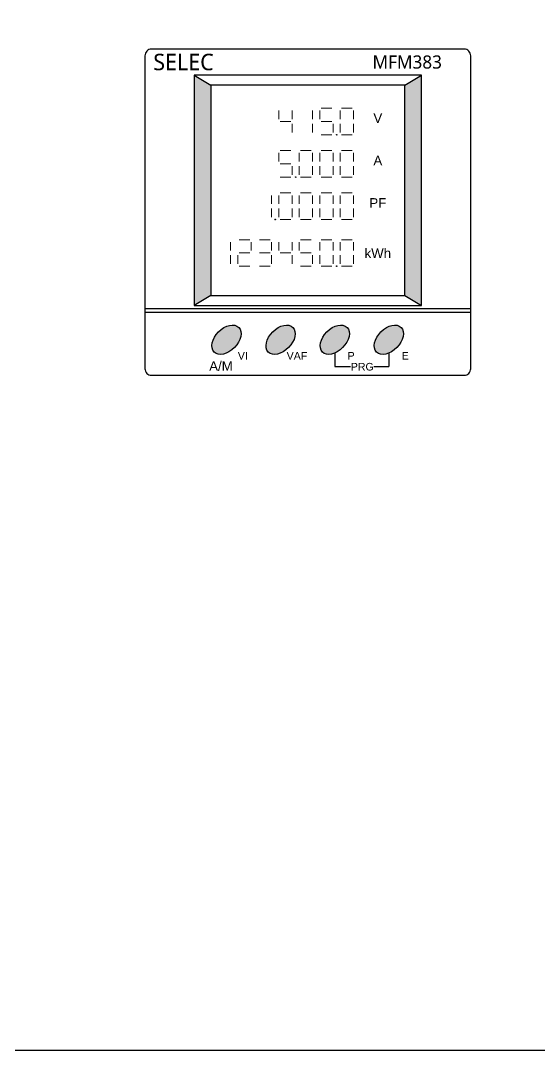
# Model space of a CAD drawing. Header units: millimetres. Extents: x 13402 to 15489, y 85802 to 88728.
# Drawn here: x 14304.2 to 14461.8, y 86934.7 to 87247.3 of the extents above; entities that cross this region are included whole.
import ezdxf
from ezdxf.enums import TextEntityAlignment as Align

# ---------------------------------------------------------------- set-up
doc = ezdxf.new("R2010")
doc.units = ezdxf.units.MM
doc.layers.add('hw_Text', color=7, linetype='Continuous', lineweight=13)
doc.styles.add('1_Segoe UI', font='segoeui.ttf')
doc.styles.add('VnArial', font='')
doc.styles.get('VnArial').set_extended_font_data('.VnArial')

# ---------------------------------------------------------------- blocks, each defined once
blk = doc.blocks.new('*U2')
at = {"ltscale": 5, "true_color": 0x22346e, "transparency": 33554559}
h = blk.add_hatch(color=159, dxfattribs=at)
h.dxf.hatch_style = 1
h.set_gradient(color2=(255, 255, 0), name='SPHERICAL')
h.paths.add_polyline_path([(-29.5, 88.08), (-34.5, 91.08), (-34.5, 21.19), (-29.5, 24.19)])
h = blk.add_hatch(color=159, dxfattribs=at)
h.dxf.hatch_style = 1
h.set_gradient(color2=(255, 255, 0), name='SPHERICAL')
h.paths.add_polyline_path([(29.5, 88.08), (34.5, 91.08), (34.5, 21.19), (29.5, 24.19)])
at = {"ltscale": 5, "transparency": 33554559}
h = blk.add_hatch(color=256, dxfattribs=at)
h.dxf.hatch_style = 1
h.set_gradient(color1=(200, 201, 45), color2=(0, 0, 0), name='INVCURVED')
edge = h.paths.add_edge_path()
edge.add_ellipse((-24.71, 10.79), major_axis=(-3.73, -3.73), ratio=0.643306, start_angle=0, end_angle=360)
h = blk.add_hatch(color=256, dxfattribs=at)
h.dxf.hatch_style = 1
h.set_gradient(color1=(200, 201, 45), color2=(0, 0, 0), name='INVCURVED')
edge = h.paths.add_edge_path()
edge.add_ellipse((-8.27, 10.79), major_axis=(-3.73, -3.73), ratio=0.643306, start_angle=0, end_angle=360)
h = blk.add_hatch(color=256, dxfattribs=at)
h.dxf.hatch_style = 1
h.set_gradient(color1=(200, 201, 45), color2=(0, 0, 0), name='INVCURVED')
edge = h.paths.add_edge_path()
edge.add_ellipse((8.18, 10.79), major_axis=(-3.73, -3.73), ratio=0.643306, start_angle=0, end_angle=360)
h = blk.add_hatch(color=256, dxfattribs=at)
h.dxf.hatch_style = 1
h.set_gradient(color1=(200, 201, 45), color2=(0, 0, 0), name='INVCURVED')
edge = h.paths.add_edge_path()
edge.add_ellipse((24.63, 10.79), major_axis=(-3.73, -3.73), ratio=0.643306, start_angle=0, end_angle=360)
at = {"color": 152, "true_color": 0x2776bb}
for p, q in [((-34.5, 91.08), (-29.5, 88.08)), ((29.5, 88.08), (34.5, 91.08)), ((-29.5, 24.19), (-34.5, 21.19)), ((29.5, 24.19), (34.5, 21.19))]:
    blk.add_line(p, q, dxfattribs=at)
at = {"color": 7, "linetype": 'Continuous', "lineweight": 13}
for p, q in [((-8.82, 80.34), (-8.82, 77.77)), ((-4.77, 80.34), (-4.77, 77.77)), ((1.46, 80.34), (1.46, 77.77)), ((3.64, 80.34), (3.64, 77.77)), ((4.05, 81.06), (7.28, 81.06)), ((9.87, 80.34), (9.87, 77.77)), ((10.28, 81.06), (13.51, 81.06)), ((13.92, 80.34), (13.92, 77.77)), ((-8.41, 77.04), (-5.18, 77.04)), ((-4.77, 73.74), (-4.77, 76.31)), ((1.46, 73.74), (1.46, 76.31)), ((4.05, 77.04), (7.28, 77.04)), ((7.69, 73.74), (7.69, 76.31)), ((9.87, 73.74), (9.87, 76.31)), ((13.92, 73.74), (13.92, 76.31)), ((4.05, 73.01), (7.28, 73.01)), ((10.28, 73.01), (13.51, 73.01)), ((-8.82, 67.48), (-8.82, 64.91)), ((-8.41, 68.21), (-5.18, 68.21)), ((-2.59, 67.48), (-2.59, 64.91)), ((-2.18, 68.21), (1.05, 68.21)), ((1.46, 67.48), (1.46, 64.91)), ((3.64, 67.48), (3.64, 64.91)), ((4.05, 68.21), (7.28, 68.21)), ((7.69, 67.48), (7.69, 64.91)), ((9.87, 67.48), (9.87, 64.91)), ((10.28, 68.21), (13.51, 68.21)), ((13.92, 67.48), (13.92, 64.91)), ((-8.41, 64.18), (-5.18, 64.18)), ((-4.77, 60.89), (-4.77, 63.46)), ((-2.59, 60.89), (-2.59, 63.46)), ((1.46, 60.89), (1.46, 63.46)), ((3.64, 60.89), (3.64, 63.46)), ((7.69, 60.89), (7.69, 63.46)), ((9.87, 60.89), (9.87, 63.46)), ((13.92, 60.89), (13.92, 63.46)), ((-8.41, 60.16), (-5.18, 60.16)), ((-2.18, 60.16), (1.05, 60.16)), ((4.05, 60.16), (7.28, 60.16)), ((10.28, 60.16), (13.51, 60.16)), ((-11, 54.62), (-11, 52.05)), ((-8.82, 54.62), (-8.82, 52.05)), ((-8.41, 55.35), (-5.18, 55.35)), ((-4.77, 54.62), (-4.77, 52.05)), ((-2.59, 54.62), (-2.59, 52.05)), ((-2.18, 55.35), (1.05, 55.35)), ((1.46, 54.62), (1.46, 52.05)), ((3.64, 54.62), (3.64, 52.05)), ((4.05, 55.35), (7.28, 55.35)), ((7.69, 54.62), (7.69, 52.05)), ((9.87, 54.62), (9.87, 52.05)), ((10.28, 55.35), (13.51, 55.35)), ((13.92, 54.62), (13.92, 52.05)), ((-11, 48.03), (-11, 50.6)), ((-8.82, 48.03), (-8.82, 50.6)), ((-4.77, 48.03), (-4.77, 50.6)), ((-2.59, 48.03), (-2.59, 50.6)), ((1.46, 48.03), (1.46, 50.6)), ((3.64, 48.03), (3.64, 50.6)), ((7.69, 48.03), (7.69, 50.6)), ((9.87, 48.03), (9.87, 50.6)), ((13.92, 48.03), (13.92, 50.6)), ((-8.41, 47.3), (-5.18, 47.3)), ((-2.18, 47.3), (1.05, 47.3)), ((4.05, 47.3), (7.28, 47.3)), ((10.28, 47.3), (13.51, 47.3)), ((-20.88, 41.16), (-17.65, 41.16)), ((-14.64, 41.16), (-11.42, 41.16)), ((-2.18, 41.16), (1.05, 41.16)), ((4.05, 41.16), (7.28, 41.16)), ((10.28, 41.16), (13.51, 41.16)), ((-23.47, 40.44), (-23.47, 37.87)), ((-17.24, 40.44), (-17.24, 37.87)), ((-11, 40.44), (-11, 37.87)), ((-8.82, 40.44), (-8.82, 37.87)), ((-4.77, 40.44), (-4.77, 37.87)), ((-2.59, 40.44), (-2.59, 37.87)), ((3.64, 40.44), (3.64, 37.87)), ((7.69, 40.44), (7.69, 37.87)), ((9.87, 40.44), (9.87, 37.87)), ((13.92, 40.44), (13.92, 37.87)), ((-23.47, 33.84), (-23.47, 36.41)), ((-21.29, 33.84), (-21.29, 36.41)), ((-20.88, 37.14), (-17.65, 37.14)), ((-14.64, 37.14), (-11.42, 37.14)), ((-11, 33.84), (-11, 36.41)), ((-8.41, 37.14), (-5.18, 37.14)), ((-4.77, 33.84), (-4.77, 36.41)), ((-2.18, 37.14), (1.05, 37.14)), ((1.46, 33.84), (1.46, 36.41)), ((3.64, 33.84), (3.64, 36.41)), ((7.69, 33.84), (7.69, 36.41)), ((9.87, 33.84), (9.87, 36.41)), ((13.92, 33.84), (13.92, 36.41)), ((-20.88, 33.12), (-17.65, 33.12)), ((-14.64, 33.12), (-11.42, 33.12)), ((-2.18, 33.12), (1.05, 33.12)), ((4.05, 33.12), (7.28, 33.12)), ((10.28, 33.12), (13.51, 33.12))]:
    blk.add_line(p, q, dxfattribs=at)
for p, q in [((-49.5, 20.31), (49.5, 20.31)), ((-49.5, 19.17), (49.5, 19.17))]:
    blk.add_line(p, q)
at = {"ltscale": 5}
for p, q in [((8.18, 6.76), (8.18, 2.62)), ((24.63, 6.76), (24.63, 2.62)), ((8.18, 2.62), (12.98, 2.62)), ((20.1, 2.62), (24.63, 2.62))]:
    blk.add_line(p, q, dxfattribs=at)
blk.add_lwpolyline([(-47.5, 99, 0.414214), (-49.5, 97), (-49.5, 2, 0.414214), (-47.5, 0), (47.5, 0, 0.414214), (49.5, 2), (49.5, 97, 0.414214), (47.5, 99)], format="xyb", close=True)
at = {"color": 152, "true_color": 0x2776bb}
for points in [[(-34.5, 21.19), (34.5, 21.19), (34.5, 91.08), (-34.5, 91.08)], [(-29.5, 24.19), (29.5, 24.19), (29.5, 88.08), (-29.5, 88.08)]]:
    blk.add_lwpolyline(points, close=True, dxfattribs=at)
at = {"ltscale": 5}
for centre in [(8.78, 73.01), (-3.68, 60.16), (-9.91, 47.3), (8.78, 33.12)]:
    blk.add_circle(centre, 0.076, dxfattribs=at)
for centre in [(-24.71, 10.79), (-8.27, 10.79), (8.18, 10.79), (24.63, 10.79)]:
    blk.add_ellipse(centre, major_axis=(-3.73, -3.73), ratio=0.643306)
blk.add_point((-9.94, 47.3), dxfattribs=at)
at = {"style": '1_Segoe UI'}
for s, height, p in [('SELEC', 5, (-46.95, 92.6)), ('MFM383', 4, (19.65, 93.1))]:
    blk.add_text(s, height=height, dxfattribs=at).set_placement(p)
at = {"layer": 'hw_Text', "lineweight": 13, "style": 'VnArial'}
for s, height, p in [('V', 2.88, (21.27, 78.04)), ('A', 2.88, (21.27, 65.19)), ('PF', 2.88, (21.27, 52.33)), ('kWh', 2.88, (21.27, 37.06)), ('VI', 2.304, (-19.75, 5.91)), ('VAF', 2.304, (-3.3, 5.91)), ('P', 2.3, (13.15, 5.91)), ('E', 2.3, (29.59, 5.91)), ('A/M', 2.88, (-26.39, 2.8)), ('PRG', 2.304, (16.54, 2.6))]:
    blk.add_text(s, height=height, rotation=360, dxfattribs=at).set_placement(p, align=Align.MIDDLE_CENTER)

msp = doc.modelspace()

# ---------------------------------------------------------------- linework, layer by layer
at = {"color": 41}
msp.add_lwpolyline([(14088.63, 87454.74), (15425.75, 87454.74, -0.414214), (15445.75, 87434.74), (15445.75, 86954.74, -0.414214), (15425.75, 86934.74), (14088.63, 86934.74, -0.414214), (14068.63, 86954.74), (14068.63, 87434.74, -0.414214)], format="xyb", close=True, dxfattribs=at)

# ---------------------------------------------------------------- block references
msp.add_blockref('*U2', (14391.44, 87139.68))

doc.saveas('drawing.dxf')
